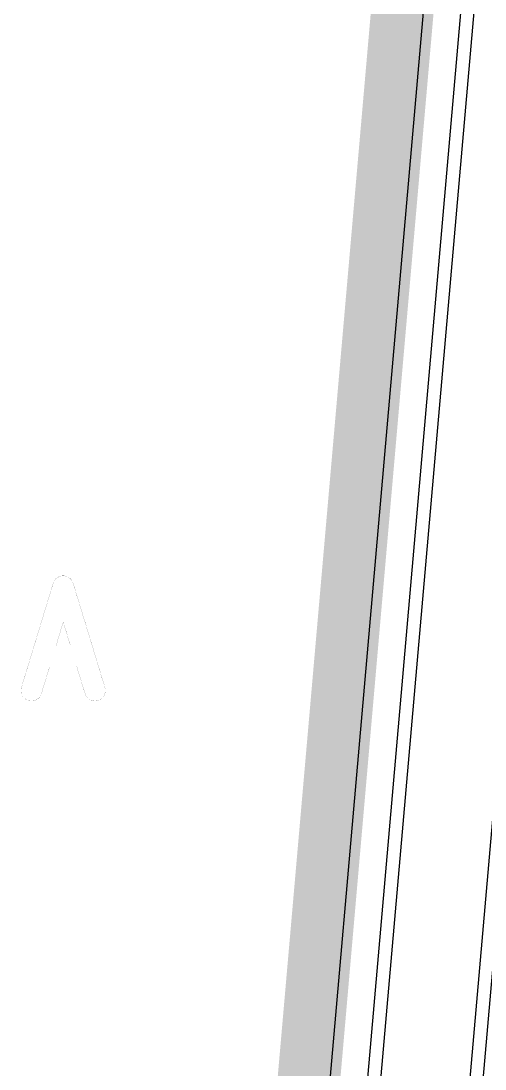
# Model space of a CAD drawing. Extents: x 592 to 965, y 89 to 353.
# Drawn here: x 661.21 to 665.66, y 197.25 to 207.3 of the extents above; entities that cross this region are included whole.
import ezdxf

# ---------------------------------------------------------------- set-up
doc = ezdxf.new("R2010")
doc.units = 0
for name, color, linetype in [('bak_bak_ttr1-bcq8120', 8, 'Continuous'), ('bak_outline', 7, 'Continuous'), ('quyukuang', 5, 'Continuous')]:
    doc.layers.add(name, color=color, linetype=linetype)

# ---------------------------------------------------------------- blocks, each defined once
blk = doc.blocks.new('PAD_R5')
at = {"layer": 'quyukuang', "const_width": 0.5}
blk.add_lwpolyline([(0.25, 0, 1), (-0.25, 0, 1)], format="xyb", close=True, dxfattribs=at)

msp = doc.modelspace()

# ---------------------------------------------------------------- linework, layer by layer
at = {"layer": 'bak_bak_ttr1-bcq8120'}
for points in [[(665.088, 177.612, -0.097843), (663.275, 183.095, -0.06343), (663.274, 183.101, -0.04958), (663.274, 183.106, -0.052293), (663.215, 186.213), (665.387, 211.04, -0.395558), (666.23, 211.738), (669.466, 211.455), (669.466, 211.455), (671.129, 211.31), (671.129, 211.31), (677.805, 210.726, -0.414215), (678.528, 209.865), (676.409, 185.645), (676.409, 185.643), (676.374, 185.244, 0.154939), (676.665, 183.943, -0.073404), (676.668, 183.936, -0.000315), (676.681, 183.913, -0.03763), (678.581, 179.824, -0.08198)], [(669.468, 211.337), (669.463, 211.344), (666.212, 211.629), (665.488, 211.022), (665.264, 208.461), (665.49, 208.191, -0.202018), (665.493, 208.182), (663.56, 186.073, 0.012184), (663.522, 185.365, -0.066478), (663.522, 185.358, -0.042264), (663.522, 185.354, -0.035699), (663.522, 185.35, 0.137713), (665.438, 177.722, -0.154922), (667.586, 167.647), (667.106, 162.165, -0.101714), (665.13, 155.544, 0.086448), (663.565, 150.805), (663.564, 150.799, -0.058785), (663.563, 150.793, 0.0146), (663.465, 149.95, 0.011997), (663.428, 149.244, -0.059048), (663.428, 149.238), (663.427, 149.232)], [(665.065, 181.373, -0.049088), (664.547, 184.683, -0.038287), (664.547, 184.685), (666.625, 208.438), (666.266, 208.867, -0.202153), (666.263, 208.876), (666.417, 210.644, -0.20218), (666.422, 210.653), (666.624, 210.823, -0.202095), (666.634, 210.826), (667.061, 210.788, -0.366935), (667.29, 210.768), (667.44, 210.755, -0.202203), (667.449, 210.751), (667.609, 210.559), (669.505, 210.393), (669.704, 210.56), (669.708, 210.604, -0.180134), (669.719, 210.728), (669.743, 211.01), (669.468, 211.337)], [(666.493, 208.391), (664.42, 184.685, 0.088899)], [(663.688, 186.07), (665.626, 208.228, -0.019259)]]:
    msp.add_lwpolyline(points, format="xyb", dxfattribs=at)
at = {"layer": 'bak_outline', "const_width": 0.6}
msp.add_lwpolyline([(680.588, 166.636, 0.151026), (676.825, 184.072, -0.151039), (676.576, 185.227), (678.73, 209.847, 0.414216), (677.821, 210.931), (666.265, 211.942, 0.414215), (665.182, 211.033), (663.014, 186.258, 0.152268), (664.932, 177.476, -0.152268)], format="xyb", dxfattribs=at)
at = {"layer": 'quyukuang', "const_width": 0.001}
msp.add_lwpolyline([(662.206, 188.559), (662.206, 212.997), (679.394, 212.997), (679.394, 188.559)], close=True, dxfattribs=at)
msp.add_lwpolyline([(661.21, 200.907), (661.515, 201.907, -0.740662), (661.706, 201.907), (662.011, 200.907, -1), (661.82, 200.849), (661.74, 201.111), (661.482, 201.111), (661.402, 200.849, -1)], format="xyb", close=True, dxfattribs=at)
for points in [[(661.611, 201.535), (661.543, 201.311)], [(661.679, 201.311), (661.611, 201.535)], [(661.543, 201.311), (661.679, 201.311)]]:
    msp.add_lwpolyline(points, dxfattribs=at)

# ---------------------------------------------------------------- block references
at = {"layer": 'quyukuang', "xscale": 0.001, "yscale": 0.001}
for p in [(661.611, 201.535), (661.611, 201.535), (661.543, 201.311), (661.543, 201.311), (661.679, 201.311), (661.679, 201.311)]:
    msp.add_blockref('PAD_R5', p, dxfattribs=at)

doc.saveas('drawing.dxf')
